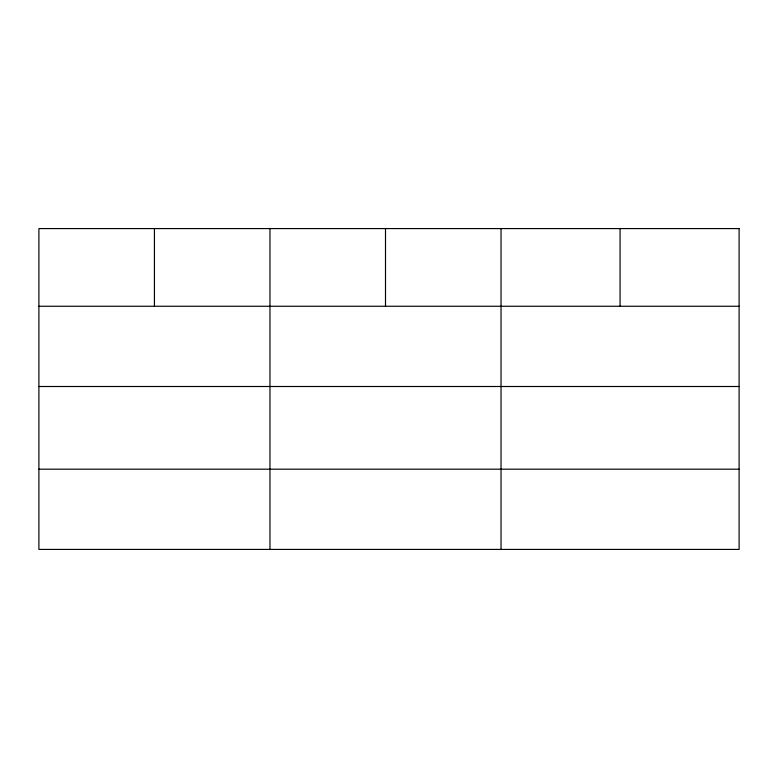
<?xml version="1.0" encoding="UTF-8"?>
<svg xmlns="http://www.w3.org/2000/svg" width="778" height="778" viewBox="0 0 778 778"><rect width="100%" height="100%" fill="white"/><g stroke="black" fill="none" stroke-linecap="round" stroke-linejoin="round"><path stroke-width="1.17" d="M38.9 306.26L739.1 306.26M38.9 386.501L739.1 386.501M38.9 469.183L739.1 469.183M620.066 228.576L620.066 306.26M501.032 228.576L501.032 549.424M385.499 228.576L385.499 306.26M269.966 228.576L269.966 549.424M154.433 228.576L154.433 306.26M739.1 228.576L38.9 228.576L38.9 549.424L739.1 549.424L739.1 228.576"/></g></svg>
